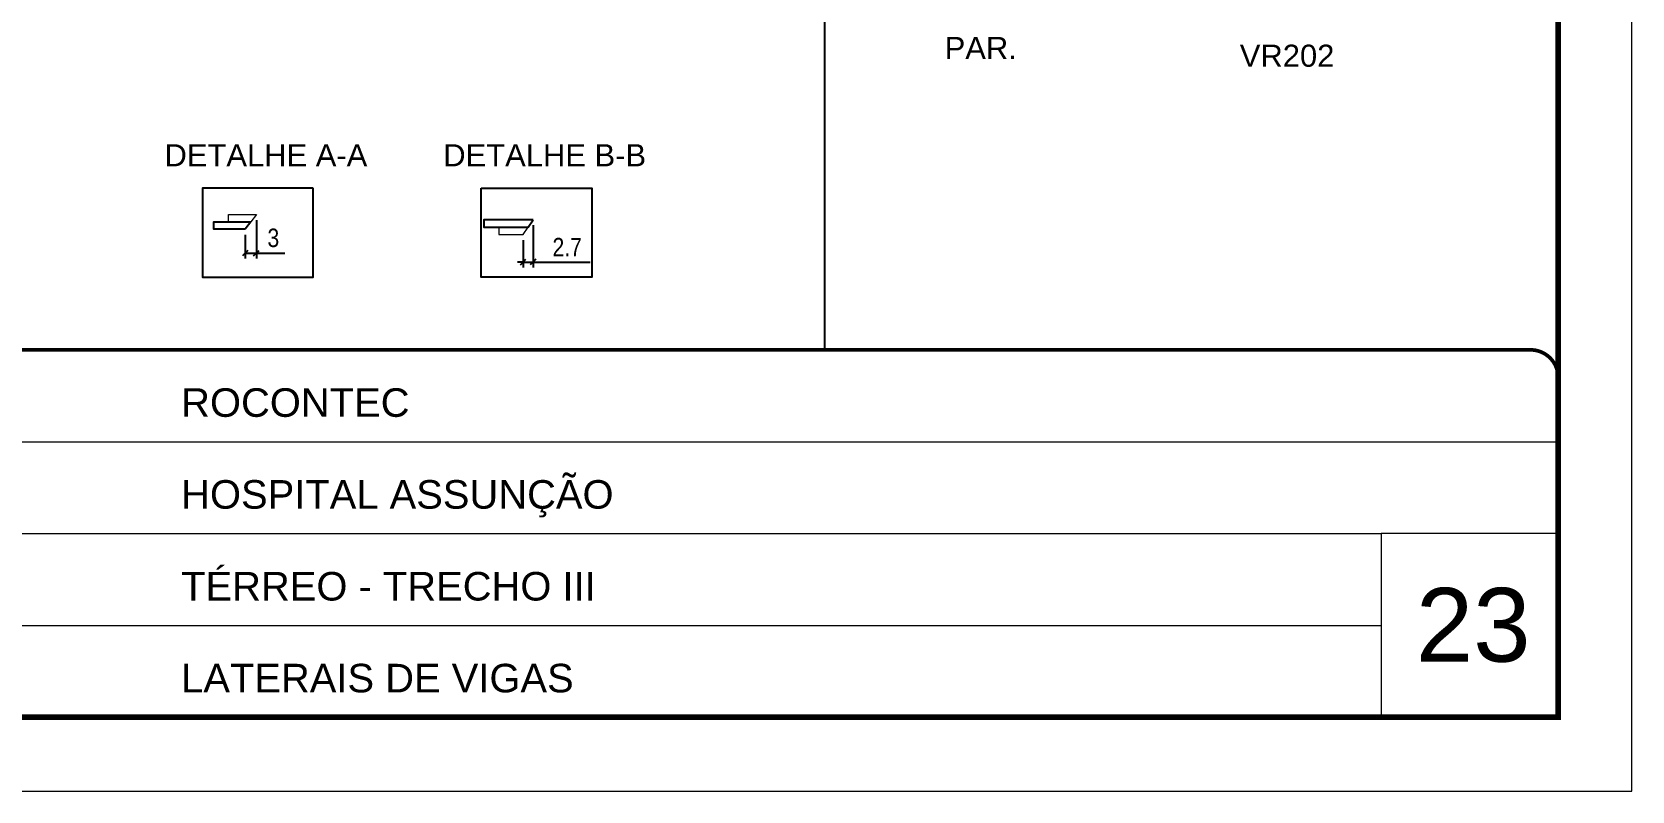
# Model space of a CAD drawing. Extents: x 137137 to 143418, y 10464 to 34486.
# Drawn here: x 140939 to 141806, y 27693 to 28105 of the extents above; entities that cross this region are included whole.
import ezdxf

# ---------------------------------------------------------------- set-up
doc = ezdxf.new("R2010")
doc.units = 0
doc.linetypes.add('CONTINUO', pattern=[0])
doc.linetypes.add('DASHED', pattern=[0.75, 0.5, -0.25])
for name, color, linetype in [('5', 5, 'Continuous'), ('COTA', 241, 'Continuous'), ('Painéis', 200, 'Continuous')]:
    doc.layers.add(name, color=color, linetype=linetype)
for name, color, linetype, lineweight in [('CARIMBO', 255, 'Continuous', 9), ('Folhas', 255, 'Continuous', 9), ('Sarr 2.2x7', 40, 'Continuous', 9), ('SARRAFO DE PRESSAO', 251, 'DASHED', 9)]:
    doc.layers.add(name, color=color, linetype=linetype, lineweight=lineweight)
doc.styles.add('ARIAL', font='arial.ttf')
doc.styles.add('COTA TECNICA', font='techl___.ttf', dxfattribs={"height": 10})
doc.styles.get("Standard").update_dxf_attribs({"font": 'arial.ttf'})
doc.dimstyles.new('PAINEL', dxfattribs={"dimtxt": 10, "dimasz": 3, "dimexe": 3, "dimexo": 3, "dimgap": 3, "dimtad": 1, "dimdec": 1, "dimzin": 12, "dimdsep": 46, "dimtxsty": 'COTA TECNICA', "dimblk1": 'OBLIQUE', "dimblk2": 'OBLIQUE', "dimsah": 1, "dimcen": 0.9, "dimclrd": 4, "dimclre": 4, "dimclrt": 240, "dimadec": 1, "dimazin": 3, "dimtfac": 1, "dimtdec": 1, "dimtmove": 0, "dimatfit": 3, "dimfxl": 1, "dimtolj": 1, "dimtzin": 12, "dimarcsym": 0})

# ---------------------------------------------------------------- blocks, each defined once
blk = doc.blocks.new('9999999999')
at = {"color": 30, "linetype": 'CONTINUO'}
for p, q in [((98564.56, 34379.64), (99583.98, 34379.64)), ((98564.56, 34329.83), (99487.98, 34329.83)), ((99583.98, 34329.83), (99487.98, 34329.83)), ((99487.98, 34329.83), (99487.98, 34230.21)), ((98564.56, 34280.02), (99487.98, 34280.02))]:
    blk.add_line(p, q, dxfattribs=at)
at = {"color": 30, "linetype": 'CONTINUO', "const_width": 2}
blk.add_lwpolyline([(99583.98, 34230.21), (99583.98, 34414.45, 0.414214), (99568.98, 34429.45), (98228.98, 34429.45, 0.414214), (98213.98, 34414.45), (98213.98, 34245.21, 0.414214), (98228.98, 34230.21), (99583.98, 34230.21)], format="xyb", dxfattribs=at)
at = {"layer": 'Folhas'}
blk.add_lwpolyline([(98138.98, 34190.21), (99623.98, 34190.21), (99623.98, 35240.21), (98138.98, 35240.21)], close=True, dxfattribs=at)
at = {"layer": 'Folhas', "color": 30, "const_width": 3}
blk.add_lwpolyline([(98213.98, 34230.21), (99583.98, 34230.21), (99583.98, 35200.21), (98213.98, 35200.21)], close=True, dxfattribs=at)
at = {"color": 7, "linetype": 'Continuous', "ltscale": 5, "style": 'ARIAL'}
for s, height, p in [('ROCONTEC', 15.483, (98837.68, 34393.13)), ('HOSPITAL ASSUNÇÃO', 15.4829, (98837.68, 34343.32)), ('TÉRREO - TRECHO III', 15.4829, (98837.68, 34293.51)), ('LATERAIS DE VIGAS', 15.4829, (98837.68, 34243.7))]:
    blk.add_text(s, height=height, dxfattribs=at).set_placement(p)
blk = doc.blocks.new('_Oblique')
at = {"color": 0, "linetype": 'ByBlock', "lineweight": -2}
blk.add_line((-0.5, -0.5), (0.5, 0.5), dxfattribs=at)
blk = doc.blocks.new('*D5966')
at = {"layer": 'COTA', "color": 4, "linetype": 'ByBlock', "lineweight": -2, "transparency": 16777216}
for p, q in [((141060.28, 28002.52), (141060.28, 27981.61)), ((141054.18, 27994.52), (141054.18, 27981.61)), ((141054.18, 27984.61), (141060.28, 27984.61)), ((141060.28, 27984.61), (141075.61, 27984.61))]:
    blk.add_line(p, q, dxfattribs=at)
at = {"layer": 'Defpoints', "color": 0, "linetype": 'ByBlock', "transparency": 16777216}
for p in [(141060.28, 28005.52), (141054.18, 27997.52), (141060.28, 27984.61)]:
    blk.add_point(p, dxfattribs=at)
at = {"layer": 'COTA', "color": 4, "linetype": 'ByBlock', "lineweight": -2, "transparency": 16777216, "xscale": 3, "yscale": 3, "zscale": 3, "rotation": 180}
blk.add_blockref('_Oblique', (141054.18, 27984.61), dxfattribs=at)
at = {"layer": 'COTA', "color": 4, "linetype": 'ByBlock', "lineweight": -2, "transparency": 16777216, "xscale": 3, "yscale": 3, "zscale": 3}
blk.add_blockref('_Oblique', (141060.28, 27984.61), dxfattribs=at)
at = {"layer": 'COTA', "color": 240, "linetype": 'ByBlock', "transparency": 16777216, "insert": (141069.44, 27992.83), "char_height": 10, "attachment_point": 5, "style": 'COTA TECNICA'}
blk.add_mtext('\\A1;3', dxfattribs=at)
blk = doc.blocks.new('*D5967')
at = {"layer": 'COTA', "color": 4, "linetype": 'ByBlock', "lineweight": -2, "transparency": 16777216}
for p, q in [((141204.82, 27991.71), (141204.82, 27976.79)), ((141210.21, 27999.71), (141210.21, 27976.79)), ((141204.82, 27979.79), (141201.82, 27979.79)), ((141204.82, 27979.79), (141210.21, 27979.79)), ((141210.21, 27979.79), (141241.18, 27979.79))]:
    blk.add_line(p, q, dxfattribs=at)
at = {"layer": 'Defpoints', "color": 0, "linetype": 'ByBlock', "transparency": 16777216}
for p in [(141210.21, 28002.71), (141204.82, 27994.71), (141204.82, 27979.79)]:
    blk.add_point(p, dxfattribs=at)
at = {"layer": 'COTA', "color": 4, "linetype": 'ByBlock', "lineweight": -2, "transparency": 16777216, "xscale": 3, "yscale": 3, "zscale": 3}
blk.add_blockref('_Oblique', (141204.82, 27979.79), dxfattribs=at)
at = {"layer": 'COTA', "color": 4, "linetype": 'ByBlock', "lineweight": -2, "transparency": 16777216, "xscale": 3, "yscale": 3, "zscale": 3, "rotation": 180}
blk.add_blockref('_Oblique', (141210.21, 27979.79), dxfattribs=at)
at = {"layer": 'COTA', "color": 240, "linetype": 'ByBlock', "transparency": 16777216, "insert": (141228.7, 27987.87), "char_height": 10, "attachment_point": 5, "style": 'COTA TECNICA'}
blk.add_mtext('\\A1;2.7', dxfattribs=at)

msp = doc.modelspace()

# ---------------------------------------------------------------- linework, layer by layer
at = {"linetype": 'ByBlock'}
for points in [[(141090.97, 28019.92), (141030.99, 28019.92), (141030.99, 27971.59), (141090.97, 27971.59)], [(141182.06, 28019.92), (141242.05, 28019.92), (141242.05, 27971.59), (141182.06, 27971.59)]]:
    msp.add_lwpolyline(points, close=True, dxfattribs=at)
at = {"layer": 'COTA', "linetype": 'ByBlock'}
msp.add_line((141368.17, 28702.9), (141368.17, 27932.14), dxfattribs=at)
at = {"layer": 'Painéis', "linetype": 'ByBlock'}
for points in [[(141054.18, 27997.52), (141037.18, 27997.52), (141037.18, 28001.52), (141057.23, 28001.52)], [(141210.21, 28002.71), (141183.61, 28002.71), (141183.61, 27998.71), (141207.49, 27998.67)]]:
    msp.add_lwpolyline(points, close=True, dxfattribs=at)
at = {"layer": 'Sarr 2.2x7'}
for points in [[(141057.23, 28001.52), (141045.18, 28001.52), (141045.18, 28005.52), (141060.28, 28005.52)], [(141207.49, 27998.67), (141191.61, 27998.71), (141191.61, 27994.71), (141204.82, 27994.71)]]:
    msp.add_lwpolyline(points, close=True, dxfattribs=at)

# ---------------------------------------------------------------- block references
at = {"layer": 'SARRAFO DE PRESSAO', "color": 6, "linetype": 'ByBlock'}
msp.add_blockref('9999999999', (42181.81, -6497.3), dxfattribs=at)

# ---------------------------------------------------------------- texts
at = {"layer": '5', "linetype": 'Continuous'}
for s, rotation, p in [('PAR.', 359.99996, (141433.28, 28089.85)), ('VR202', 0.00004, (141593.23, 28085.66))]:
    msp.add_text(s, height=12, rotation=rotation, dxfattribs=at).set_placement(p)
at = {"layer": '5', "color": 7, "linetype": 'Continuous'}
for s, p in [('DETALHE A-A', (141010.47, 28031.69)), ('DETALHE B-B', (141161.55, 28031.69))]:
    msp.add_text(s, height=12, rotation=359.99996, dxfattribs=at).set_placement(p)
at = {"layer": 'CARIMBO', "style": 'ARIAL'}
msp.add_text('23', height=40, dxfattribs=at).set_placement((141688.65, 27763.04))

# ---------------------------------------------------------------- dimensions: what is measured, and where the dimension line sits
at = {"layer": 'COTA', "linetype": 'ByBlock'}
dim = msp.add_linear_dim(base=(141060.2775, 27984.6101), p1=(141054.182, 27997.5183), p2=(141060.2775, 28005.5183), angle=180, dimstyle='PAINEL', override={"dimlfac": 0.5}, dxfattribs=at)
dim.commit()
dim.dimension.update_dxf_attribs({"geometry": '*D5966', "text_midpoint": (141069.4427, 27992.8293)})
dim = msp.add_linear_dim(base=(141204.82, 27979.79), p1=(141210.21, 28002.71), p2=(141204.82, 27994.71), angle=180, dimstyle='PAINEL', override={"dimlfac": 0.5}, dxfattribs=at)
dim.commit()
dim.dimension.update_dxf_attribs({"geometry": '*D5967', "text_midpoint": (141228.7, 27979.79), "dimtype": 160})

doc.saveas('drawing.dxf')
